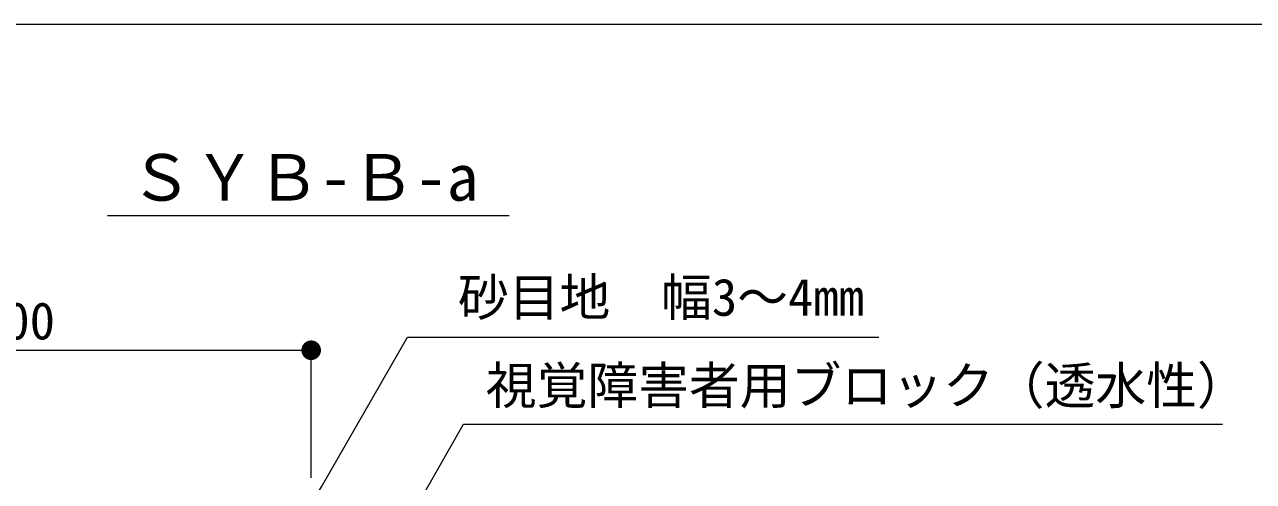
# Model space of a CAD drawing. Units: millimetres at full size, sheet at 1:10; details may follow other scales. Extents: x 170 to 2908, y 2192 to 4059.
# Drawn here: x 1709 to 2336, y 3771 to 4004 of the extents above; entities that cross this region are included whole.
import ezdxf
from ezdxf.enums import TextEntityAlignment as Align

# ---------------------------------------------------------------- set-up
doc = ezdxf.new("R2010")
doc.units = ezdxf.units.MM
doc.header["$LTSCALE"] = 10
for name, color, linetype, lineweight in [('0_2', 1, 'Continuous', 13), ('_0-0_', 7, 'Continuous', 13), ('寸法', 3, 'Continuous', 13)]:
    doc.layers.add(name, color=color, linetype=linetype, lineweight=lineweight)
doc.styles.add('ＭＳ ゴシック', font='')
doc.styles.get('ＭＳ ゴシック').set_extended_font_data('MS Gothic')

# ---------------------------------------------------------------- blocks, each defined once
blk = doc.blocks.new('filled_dot')
at = {"color": 0, "linetype": 'Continuous', "lineweight": -2, "const_width": 1.25}
blk.add_lwpolyline([(-0.625, 0, 1), (0.625, 0, 1)], format="xyb", close=True, dxfattribs=at)

msp = doc.modelspace()

# ---------------------------------------------------------------- linework, layer by layer
at = {"layer": '0_2'}
for p in [(1555.28, 3838.14), (1855.28, 3773.14)]:
    msp.add_line(p, (1855.28, 3838.14), dxfattribs=at)
at = {"layer": '_0-0_', "color": 1}
for p, q in [((1904.47, 3844.77), (2144.77, 3844.77)), ((1932.93, 3800.48), (2319.94, 3800.48))]:
    msp.add_line(p, q, dxfattribs=at)
at = {"layer": '_0-0_', "color": 6}
msp.add_lwpolyline([(2907.68, 4004.21), (169.55, 4004.21), (169.55, 2192.39), (2907.68, 2192.39)], close=True, dxfattribs=at)
at = {"layer": '_0-0_', "color": 1}
for points in [[(1855.46, 3759.9), (1860.46, 3768.56), (1904.47, 3844.77)], [(1897.29, 3737.67), (1902.23, 3746.37), (1932.93, 3800.48)]]:
    msp.add_lwpolyline(points, dxfattribs=at)
at = {"layer": '寸法'}
msp.add_line((1751.41, 3906.91), (1956.24, 3906.91), dxfattribs=at)

# ---------------------------------------------------------------- block references
at = {"layer": '0_2', "xscale": 4, "yscale": 4, "rotation": 180}
msp.add_blockref('filled_dot', (1855.28, 3838.14), dxfattribs=at)

# ---------------------------------------------------------------- texts
at = {"layer": '0_2', "style": 'ＭＳ ゴシック'}
msp.add_text('300', height=18.99, dxfattribs=at).set_placement((1705.28, 3853.14), align=Align.MIDDLE_CENTER)
at = {"layer": '_0-0_', "color": 3, "style": 'ＭＳ ゴシック'}
for s, p in [('砂目地\u3000幅3～4mm', (1930.07, 3850.02)), ('視覚障害者用ブロック（透水性）', (1944.31, 3804.99))]:
    msp.add_text(s, height=18.99, dxfattribs=at).set_placement(p, align=Align.BOTTOM_LEFT)
at = {"layer": '寸法', "style": 'ＭＳ ゴシック'}
msp.add_text('ＳＹＢ-Ｂ-a', height=23.74, dxfattribs=at).set_placement((1762.58, 3907.31), align=Align.BOTTOM_LEFT)

doc.saveas('drawing.dxf')
